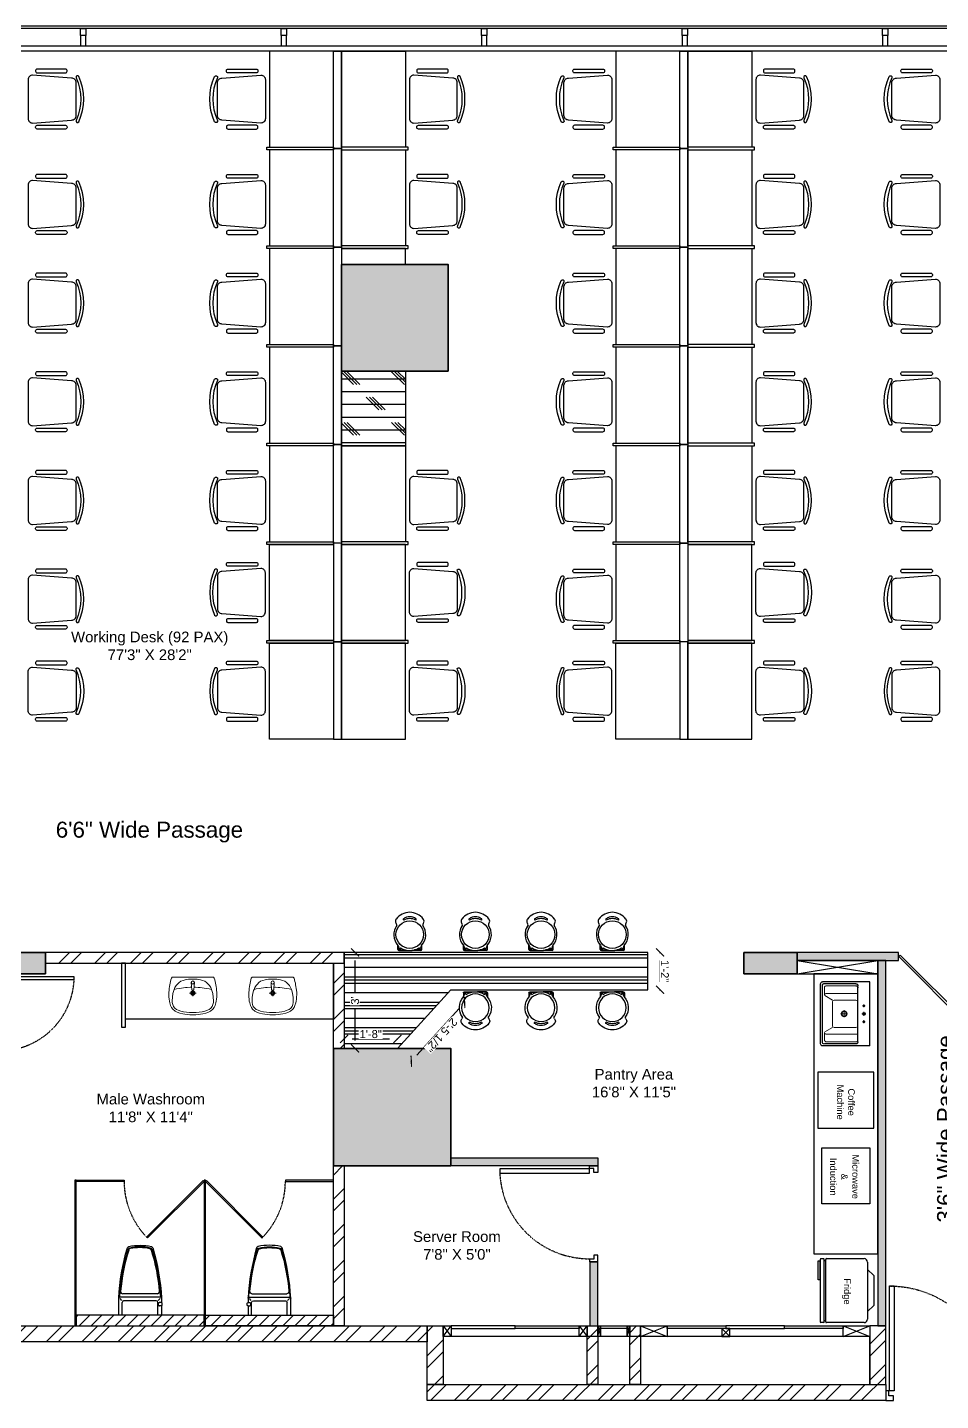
# Model space of a CAD drawing. Header units: inches. Extents: x 245639 to 247372, y 696379 to 697686.
# Drawn here: x 246368 to 246710, y 696884 to 697399 of the extents above; entities that cross this region are included whole.
import ezdxf

# ---------------------------------------------------------------- set-up
doc = ezdxf.new("R2010")
doc.units = ezdxf.units.IN
doc.linetypes.add('( Hidden )', pattern=[0.375, 0.25, -0.125])
doc.linetypes.add('AUDIT_D_060311083008-3', pattern=[0])
for name, color, linetype in [('A-GLAZ', 92, 'AUDIT_D_060311083008-3'), ('dwgmodels.com', 250, 'Continuous'), ('FFURNITURE', 42, 'Continuous'), ('HATCH', 251, 'Continuous'), ('I-Text', 44, 'Continuous'), ('I-Windows', 141, 'Continuous'), ('WALL', 7, 'Continuous')]:
    doc.layers.add(name, color=color, linetype=linetype)
doc.layers.add('C01 Walls', color=10, linetype='Continuous', lineweight=35)
doc.layers.add('I-Doors', color=161, linetype='Continuous', lineweight=30)
doc.styles.get("Standard").update_dxf_attribs({"font": 'arial.ttf'})
doc.dimstyles.get("Standard").update_dxf_attribs({"dimtxt": 9.25, "dimasz": 0.18, "dimexe": 0.18, "dimexo": 0.0625, "dimgap": 0.09, "dimtad": 0, "dimtih": 1, "dimtoh": 1, "dimdec": 4, "dimzin": 0, "dimdsep": 46, "dimlunit": 4, "dimtxsty": 'Standard', "dimcen": 0.09, "dimadec": 0, "dimazin": 0, "dimtfac": 1, "dimtdec": 4, "dimtofl": 0, "dimtmove": 0, "dimatfit": 3, "dimfxl": 1, "dimtolj": 1, "dimtzin": 0, "dimarcsym": 0})
pattern_1 = [(45, (-666848.735, -108379.241), (-6.73519209, 6.73519209), []), (45, (-666844.2445, -108379.241), (-6.73519209, 6.73519209), [])]

# ---------------------------------------------------------------- blocks, each defined once
blk = doc.blocks.new('hdttf')
at = {"layer": 'I-Doors', "lineweight": -3, "elevation": 0.01}
for points in [[(913223.86, 805428.81), (913223.05, 805428.81), (913223.05, 805431.42), (913225.16, 805431.42), (913225.16, 805430.12), (913223.86, 805430.12)], [(913224.02, 805400.74), (913225.32, 805400.74), (913225.32, 805428.81), (913224.02, 805428.81)], [(913252.25, 805428.81), (913253.05, 805428.81), (913253.05, 805431.42), (913250.95, 805431.42), (913250.95, 805430.12), (913252.25, 805430.12)]]:
    blk.add_lwpolyline(points, close=True, dxfattribs=at)
at = {"layer": 'I-Doors', "linetype": '( Hidden )', "lineweight": -3, "ltscale": 0.1}
blk.add_arc((913224.02, 805428.81, 0.01), 28.07, 270, 2.6636, dxfattribs=at)
blk = doc.blocks.new('CHAIR')
at = {"layer": 'FFURNITURE'}
for points in [[(910087.38, 804707.94), (910087.13, 804707.94, -0.414214), (910086.63, 804708.44), (910086.63, 804717.94, -0.414214), (910087.13, 804718.44), (910087.38, 804718.44, -0.414214), (910087.88, 804717.94), (910087.88, 804708.44, -0.414214)], [(910091.13, 804704.94), (910102.13, 804704.94, 0.414214), (910103.63, 804706.44), (910104.63, 804719.44, 0.414214), (910103.13, 804720.94), (910090.13, 804720.94, 0.414214), (910088.63, 804719.44), (910089.63, 804706.44, 0.414214)], [(910105.88, 804707.94), (910106.13, 804707.94, 0.414214), (910106.63, 804708.44), (910106.63, 804717.94, 0.414214), (910106.13, 804718.44), (910105.88, 804718.44, 0.414214), (910105.38, 804717.94), (910105.38, 804708.44, 0.414214)]]:
    blk.add_lwpolyline(points, format="xyb", close=True, dxfattribs=at)
blk.add_lwpolyline([(910104.17, 804704.02, 0.972145), (910103.76, 804704.93, -0.215828), (910089.52, 804704.92, 0.999593), (910089.08, 804704.02, 0.21626), (910104.18, 804704.02)], format="xyb", dxfattribs=at)
blk = doc.blocks.new('xibet5')
for p, q in [((-198, 0), (-198, -141)), ((198, 0), (198, -141)), ((-246, -112), (-246, -133)), ((-238, -142), (-216, -142)), ((-238, -103), (-216, -103)), ((-206, -112), (-206, -133)), ((-228, -200), (228, -200)), ((-202, -163), (-223, -184)), ((-194, -239), (194, -239)), ((-178, -161), (178, -161)), ((202, -163), (223, -184))]:
    blk.add_line(p, q)
blk.add_lwpolyline([(-238, -103), (-238, -10, -0.414214), (-228, 0), (228, 0, -0.414214), (238, -10), (238, -190, -0.056436), (142, -748, -0.271858), (126, -764, -0.114547), (-126, -764, -0.271578), (-142, -748, -0.056423), (-238, -190), (-238, -142)], format="xyb")
for centre, radius, start, end in [((-236, -132), 9.12, 180.3051, 262.9578), ((-236, -112), 9.11, 96.9667, 179.7014), ((-216, -112), 9, 0, 90), ((-216, -133), 9, 270, 0), ((-178, -141), 20, 180, 270), ((178, -141), 20, 270, 0), ((-228, -190), 10, 180, 270), ((1871, -94), 2103, 182.8743, 197.6554), ((-194, -262), 22.5, 90, 184.6246), ((1871, -94), 2095, 184.6245, 197.5277), ((-1871, -94), 2095, 342.464, 355.3754), ((-1871, -94), 2103, 342.3446, 357.1257), ((194, -262), 22.5, 355.3754, 90), ((228, -190), 10, 270, 0), ((-111, -725), 22.5, 197.6554, 257.5059), ((-105, -718), 22.5, 197.5277, 258.1005), ((0, -224), 536, 257.5059, 282.4941), ((1, -217), 535, 258.1005, 281.7373), ((105, -719), 22.5, 281.7373, 342.464), ((111, -725), 22.5, 282.4941, 342.3446)]:
    blk.add_arc(centre, radius, start, end)
blk = doc.blocks.new('$@$_rakovina4')
at = {"lineweight": 13}
for p, q in [((-295, -163), (-297, -185)), ((-291, -139), (-295, -163)), ((-287, -117), (-291, -139)), ((-284, -95), (-287, -117)), ((-279, -77), (-284, -95)), ((-274, -56), (-279, -77)), ((-269, -36), (-274, -56)), ((-258, -20), (-269, -36)), ((-258, -20), (0, -20)), ((-20, -89), (-14, -180)), ((258, -20), (0, -20)), ((20, -89), (14, -180)), ((258, -20), (269, -36)), ((269, -36), (274, -56)), ((274, -56), (279, -77)), ((279, -77), (284, -95)), ((284, -95), (287, -117)), ((287, -117), (291, -139)), ((291, -139), (295, -163)), ((295, -163), (297, -185)), ((-297, -185), (-300, -212)), ((-300, -212), (-300, -242)), ((-300, -242), (-299, -269)), ((-299, -269), (-297, -296)), ((-297, -296), (-293, -323)), ((-293, -323), (-288, -345)), ((0, -221), (-43, -221)), ((-14, -180), (-12, -184)), ((-12, -184), (-9, -185)), ((-9, -185), (-3, -187)), ((-3, -187), (0, -187)), ((0, -221), (0, -182)), ((3, -187), (0, -187)), ((0, -221), (0, -260)), ((0, -221), (43, -221)), ((9, -185), (3, -187)), ((12, -184), (9, -185)), ((14, -180), (12, -184)), ((293, -323), (288, -345)), ((297, -296), (293, -323)), ((297, -185), (300, -212)), ((299, -269), (297, -296)), ((300, -242), (299, -269)), ((300, -212), (300, -242)), ((-288, -345), (-278, -377)), ((-278, -377), (-267, -401)), ((-267, -401), (-252, -423)), ((-252, -423), (-222, -447)), ((-222, -447), (-197, -459)), ((-197, -459), (-164, -473)), ((-164, -473), (-127, -481)), ((-127, -481), (-98, -486)), ((-98, -486), (-69, -491)), ((-69, -491), (-36, -493)), ((-36, -493), (0, -495)), ((36, -493), (0, -495)), ((69, -491), (36, -493)), ((98, -486), (69, -491)), ((127, -481), (98, -486)), ((164, -473), (127, -481)), ((197, -459), (164, -473)), ((222, -447), (197, -459)), ((252, -423), (222, -447)), ((267, -401), (252, -423)), ((278, -377), (267, -401)), ((288, -345), (278, -377))]:
    blk.add_line(p, q, dxfattribs=at)
at = {"lineweight": 5}
for p, q in [((-224, -152), (-234, -176)), ((-206, -168), (-234, -176)), ((-209, -128), (-224, -152)), ((-192, -108), (-209, -128)), ((-171, -162), (-206, -168)), ((-173, -87), (-192, -108)), ((-152, -72), (-173, -87)), ((-143, -158), (-171, -162)), ((-122, -62), (-152, -72)), ((-117, -155), (-143, -158)), ((-96, -56), (-122, -62)), ((-91, -152), (-117, -155)), ((-77, -51), (-96, -56)), ((-69, -150), (-91, -152)), ((-53, -48), (-77, -51)), ((-34, -148), (-69, -150)), ((-29, -47), (-53, -48)), ((-16, -148), (-34, -148)), ((0, -47), (-29, -47)), ((0, -47), (29, -47)), ((16, -148), (34, -148)), ((29, -47), (53, -48)), ((34, -148), (69, -150)), ((53, -48), (77, -51)), ((69, -150), (91, -152)), ((77, -51), (96, -56)), ((91, -152), (117, -155)), ((96, -56), (122, -62)), ((117, -155), (143, -158)), ((122, -62), (152, -72)), ((143, -158), (171, -162)), ((152, -72), (173, -87)), ((171, -162), (206, -168)), ((173, -87), (192, -108)), ((192, -108), (209, -128)), ((206, -168), (234, -176)), ((209, -128), (224, -152)), ((224, -152), (234, -176)), ((-256, -272), (-258, -317)), ((-258, -317), (-257, -341)), ((-257, -341), (-252, -363)), ((-249, -228), (-256, -272)), ((-239, -189), (-249, -228)), ((-234, -176), (-239, -189)), ((-234, -176), (-234, -176)), ((234, -176), (239, -189)), ((234, -176), (234, -176)), ((239, -189), (249, -228)), ((249, -228), (256, -272)), ((257, -341), (252, -363)), ((256, -272), (258, -317)), ((258, -317), (257, -341)), ((-252, -363), (-243, -387)), ((-243, -387), (-226, -410)), ((-226, -410), (-206, -426)), ((-206, -426), (-182, -437)), ((-182, -437), (-152, -446)), ((-152, -446), (-116, -455)), ((-116, -455), (-80, -461)), ((-80, -461), (-41, -464)), ((-41, -464), (-14, -464)), ((-14, -464), (0, -464)), ((14, -464), (0, -464)), ((41, -464), (14, -464)), ((80, -461), (41, -464)), ((116, -455), (80, -461)), ((152, -446), (116, -455)), ((182, -437), (152, -446)), ((206, -426), (182, -437)), ((226, -410), (206, -426)), ((243, -387), (226, -410)), ((252, -363), (243, -387))]:
    blk.add_line(p, q, dxfattribs=at)
at = {"lineweight": 13}
blk.add_circle((0, -89), 19.7, dxfattribs=at)
at = {"lineweight": 5}
for radius in [26.2, 18.7]:
    blk.add_circle((0, -221), radius, dxfattribs=at)
blk = doc.blocks.new('PURE BASIC 650x500')
at = {"lineweight": 25}
for p, q in [((-650, 0), (-650, -480)), ((-650, 0), (0, 0)), ((-610, -120), (-46, -120)), ((0, 0), (0, -480)), ((-630, -140), (-630, -460)), ((-20, -140), (-20, -470)), ((-630, -500), (-20, -500)), ((-620, -480), (-30, -480))]:
    blk.add_line(p, q, dxfattribs=at)
at = {"lineweight": 13}
for p, q in [((-650, -480), (-650, 0)), ((-650, 0), (0, 0)), ((0, 0), (0, -480)), ((-463, -120), (-610, -120)), ((-463, -120), (-443, -120)), ((-40, -120), (-443, -120)), ((-419, -60), (-390, -60)), ((-405, -46), (-405, -75)), ((-346, -60), (-304, -60)), ((-325, -41), (-325, -81)), ((-258, -60), (-231, -60)), ((-245, -47), (-245, -74)), ((-630, -470), (-630, -140)), ((-610, -440), (-610, -140)), ((-533, -140), (-533, -440)), ((-360, -260), (-289, -260)), ((-325, -225), (-325, -297)), ((-117, -140), (-117, -440)), ((-40, -140), (-40, -440)), ((-20, -140), (-20, -470)), ((-630, -460), (-630, -470)), ((-20, -500), (-630, -500)), ((-30, -480), (-620, -480)), ((-513, -460), (-590, -460)), ((-117, -460), (-137, -460)), ((-60, -460), (-117, -460)), ((-20, -460), (-20, -470))]:
    blk.add_line(p, q, dxfattribs=at)
at = {"lineweight": 5}
for p, q in [((-463, -140), (-463, -360)), ((-187, -140), (-187, -360)), ((-463, -380), (-508, -455)), ((-207, -380), (-443, -380)), ((-188, -379), (-140, -455))]:
    blk.add_line(p, q, dxfattribs=at)
at = {"lineweight": 13}
for centre, radius in [((-405, -60), 10), ((-325, -60), 15), ((-245, -60), 10), ((-325, -260), 30), ((-325, -260), 25)]:
    blk.add_circle(centre, radius, dxfattribs=at)
at = {"lineweight": 25}
blk.add_circle((-325, -260), 25, dxfattribs=at)
for centre, radius, start, end in [((-610, -140), 20, 90, 180), ((-60, -140), 20, 0, 90), ((-40, -140), 20, 0, 90), ((-630, -480), 20, 180, 270), ((-620, -470), 10, 180, 270), ((-30, -470), 10, 270, 0), ((-20, -480), 20, 270, 0)]:
    blk.add_arc(centre, radius, start, end, dxfattribs=at)
at = {"lineweight": 13}
for centre, radius, start, end in [((-610, -140), 20, 90, 180), ((-590, -140), 20, 90, 180), ((-513, -140), 20, 90, 180), ((-137, -140), 20, 0, 90), ((-60, -140), 20, 0, 90), ((-40, -140), 20, 0, 90), ((-630, -480), 20, 180, 270), ((-620, -470), 10, 180, 270), ((-590, -440), 20, 180, 270), ((-513, -440), 20, 180, 270), ((-137, -440), 20, 270, 0), ((-60, -440), 20, 270, 0), ((-30, -470), 10, 270, 0), ((-20, -480), 20, 270, 0)]:
    blk.add_arc(centre, radius, start, end, dxfattribs=at)
at = {"lineweight": 5}
for centre, start, end in [((-443, -140), 90, 180), ((-207, -140), 0, 90), ((-443, -360), 180, 270), ((-207, -360), 270, 0)]:
    blk.add_arc(centre, 20, start, end, dxfattribs=at)
blk = doc.blocks.new('Kombination PURE BASIC 1250x500')
at = {"lineweight": 25}
blk.add_blockref('PURE BASIC 650x500', (-300, 0), dxfattribs=at)
blk = doc.blocks.new('Banqueta Carraro 113 branca')
at = {"color": 0, "ltscale": 0.6}
for p, q in [((-0.113, -0.139), (-0.113, -0.098)), ((-0.11, -0.102), (-0.099, -0.133)), ((-0.109, -0.134), (-0.109, -0.107)), ((-0.105, -0.117), (-0.109, -0.134)), ((-0.096, -0.133), (-0.085, -0.123)), ((-0.085, -0.123), (-0.093, -0.139)), ((0.096, -0.133), (0.085, -0.123)), ((0.085, -0.123), (0.093, -0.139)), ((0.11, -0.102), (0.099, -0.133)), ((0.105, -0.117), (0.109, -0.134)), ((0.109, -0.134), (0.109, -0.107)), ((0.113, -0.139), (0.113, -0.098)), ((-0.109, -0.139), (-0.109, -0.137)), ((-0.103, -0.144), (-0.103, -0.144)), ((-0.103, -0.149), (-0.021, -0.149)), ((-0.099, -0.133), (-0.096, -0.133)), ((-0.099, -0.144), (-0.043, -0.144)), ((0.103, -0.149), (0.021, -0.149)), ((0.099, -0.144), (0.043, -0.144)), ((0.099, -0.133), (0.096, -0.133)), ((0.103, -0.144), (0.103, -0.144)), ((0.109, -0.139), (0.109, -0.137))]:
    blk.add_line(p, q, dxfattribs=at)
blk.add_circle((0, 0), 0.129, dxfattribs=at)
for centre, radius, start, end in [((-0.101, 0.126), 0.0334, 141.6012, 217.4848), ((0, 0.049), 0.16, 37.3216, 142.6784), ((-0.055, 0.143), 0.00673, 135.4877, 255.6944), ((0.019, 0.026), 0.145, 109.3963, 122.8458), ((0, 0.025), 0.125, 63.0723, 116.9277), ((0, 0.077), 0.0908, 71.1494, 108.8506), ((-0.019, 0.026), 0.145, 57.1542, 70.6037), ((0.055, 0.143), 0.00673, 284.3056, 44.5123), ((0.101, 0.126), 0.0334, 322.5152, 38.3988), ((0, 0), 0.15, 144.2995, 222.5956), ((-0.146, 0.09), 0.0241, 327.6667, 40.7532), ((0, 0), 0.15, 317.4044, 35.7005), ((0.146, 0.09), 0.0241, 139.2468, 212.3333), ((0, 0), 0.15, 235.2843, 304.7157), ((-0.103, -0.139), 0.01, 180, 270), ((-0.101, -0.136), 0.00809, 169.5239, 340.1408), ((-0.103, -0.139), 0.00521, 180, 270), ((0.101, -0.136), 0.00809, 199.8592, 10.4761), ((0.103, -0.139), 0.00521, 270, 360), ((0.103, -0.139), 0.01, 270, 360)]:
    blk.add_arc(centre, radius, start, end, dxfattribs=at)
blk = doc.blocks.new('_ArchTick')
at = {"color": 0, "linetype": 'ByBlock', "const_width": 0.15}
blk.add_lwpolyline([(-0.5, -0.5), (0.5, 0.5)], dxfattribs=at)

msp = doc.modelspace()

# ---------------------------------------------------------------- hatches: boundary and pattern name
at = {"layer": 'HATCH', "true_color": 0x0000ff}
h = msp.add_hatch(dxfattribs=at)
h.set_pattern_fill('ANSI32', color=252)
h.set_pattern_definition([(45, (-663104.8545, -107692.82), (-6.73519209, 6.73519209), []), (45, (-663100.364, -107692.82), (-6.73519209, 6.73519209), [])])
h.paths.add_polyline_path([(245726.32, 697310.18), (245750.32, 697310.18), (245750.32, 697302.18), (245726.32, 697302.18)])
h.paths.add_polyline_path([(245732.32, 696912.18), (245726.32, 696912.18), (245726.32, 697302.18), (245732.32, 697302.18)])
h.paths.add_polyline_path([(246517.52, 696912.18), (246523.52, 696912.18), (246523.52, 696890.18), (246517.52, 696890.18)])
h.paths.add_polyline_path([(245726.32, 696912.18), (246343.32, 696912.18), (246343.32, 696906.18), (246343.32, 696906.18), (246343.32, 696912.18), (246517.52, 696912.18), (246517.52, 696906.18), (245726.32, 696906.18)])
h.paths.add_polyline_path([(246577.52, 696912.18), (246581.52, 696912.18), (246581.52, 696890.18), (246577.52, 696890.18)])
h.paths.add_polyline_path([(246593.52, 696912.18), (246597.52, 696912.18), (246597.52, 696890.18), (246593.52, 696890.18)])
h.paths.add_polyline_path([(246683.52, 696890.18), (246689.52, 696890.18), (246689.52, 696912.18), (246683.52, 696912.18)])
h.paths.add_polyline_path([(246517.52, 696890.18), (246689.52, 696890.18), (246689.52, 696884.18), (246517.52, 696884.18)])
h = msp.add_hatch(color=252, dxfattribs=at)
h.dxf.hatch_style = 1
h.paths.add_polyline_path([(246859.32, 697012.18), (246903.32, 697012.18), (246903.32, 696978.18), (246859.32, 696978.18)])
h.paths.add_polyline_path([(247204.32, 696926.18), (247224.32, 696926.18), (247224.32, 696918.18), (247204.32, 696918.18)])
h.paths.add_polyline_path([(247035.12, 696918.18), (247243.12, 696918.18), (247243.12, 696910.18), (247035.12, 696910.18)])
h.paths.add_polyline_path([(247232.32, 697018.18), (247224.32, 697018.18), (247224.32, 697038.18), (247232.32, 697038.18)])
h.paths.add_polyline_path([(247248.32, 697008.18), (247284.32, 697008.18), (247284.32, 696972.18), (247248.32, 696972.18)])
h.paths.add_polyline_path([(247248.32, 697310.18), (247284.32, 697310.18), (247284.32, 697274.18), (247248.32, 697274.18)])
h.paths.add_polyline_path([(246901.32, 697310.18), (246861.32, 697310.18), (246861.32, 697270.18), (246901.32, 697270.18)])
h.paths.add_polyline_path([(246485.32, 697310.18), (246525.32, 697310.18), (246525.32, 697270.18), (246485.32, 697270.18)])
h.paths.add_polyline_path([(246156.32, 697286.57), (246196.32, 697286.57), (246196.32, 697246.57), (246156.32, 697246.57)])
h.paths.add_polyline_path([(245762.32, 697310.18), (245750.32, 697310.18), (245750.32, 697222.18), (245762.32, 697222.18)])
h.paths.add_polyline_path([(245762.32, 697060.18), (245750.32, 697060.18), (245750.32, 696972.18), (245762.32, 696972.18)])
h.paths.add_polyline_path([(245840.32, 696932.18), (245848.32, 696932.18), (245848.32, 696912.18), (245840.32, 696912.18)])
h.paths.add_polyline_path([(246004.32, 697052.18), (246024.32, 697052.18), (246024.32, 697044.18), (246004.32, 697044.18)])
h.paths.add_polyline_path([(246152.32, 697016.18), (246196.32, 697016.18), (246196.32, 696972.18), (246152.32, 696972.18)])
h.paths.add_polyline_path([(246260.32, 697052.18), (246280.32, 697052.18), (246280.32, 697044.18), (246260.32, 697044.18)])
h.paths.add_polyline_path([(246354.32, 697044.18), (246374.32, 697044.18), (246374.32, 697052.18), (246354.32, 697052.18)])
h.paths.add_polyline_path([(246482.32, 696972.18), (246526.32, 696972.18), (246526.32, 697016.18), (246482.32, 697016.18)])
h.paths.add_polyline_path([(246636.32, 697052.18), (246656.32, 697052.18), (246656.32, 697044.18), (246636.32, 697044.18)])
h.paths.add_polyline_path([(246730.32, 697052.18), (246750.32, 697052.18), (246750.32, 697044.18), (246730.32, 697044.18)])
at = {"layer": 'HATCH'}
h = msp.add_hatch(dxfattribs=at)
h.set_pattern_fill('CORK', color=42, scale=1.5)
h.set_pattern_definition([(0, (-2267.504, 3809.139), (0, 4.7625), []), (135, (-2265.123, 3806.758), (-9.52500411, -9.52500411), [6.735195, -6.735195]), (135, (-2263.932, 3806.758), (-9.52500411, -9.52500411), [6.735195, -6.735195]), (135, (-2262.742, 3806.758), (-9.52500411, -9.52500411), [6.735195, -6.735195])])
h.paths.add_polyline_path([(246509.32, 697242.18), (246485.32, 697242.18), (246485.32, 697270.18), (246509.32, 697270.18)])
at = {"layer": 'HATCH', "true_color": 0x0000ff}
h = msp.add_hatch(dxfattribs=at)
h.set_pattern_fill('ANSI32', color=252)
h.set_pattern_definition([(45, (2181.347, 3383.885), (-6.73519209, 6.73519209), []), (45, (2185.837, 3383.885), (-6.73519209, 6.73519209), [])])
h.paths.add_polyline_path([(246196.32, 697052.18), (246260.32, 697052.18), (246260.32, 697048.18), (246196.32, 697048.18)])
h.paths.add_polyline_path([(246318.32, 697052.18), (246280.32, 697052.18), (246280.32, 697048.18), (246318.32, 697048.18)])
h.paths.add_polyline_path([(246486.32, 697052.18), (246374.32, 697052.18), (246374.32, 697048.18), (246486.32, 697048.18)])
h.paths.add_polyline_path([(246318.32, 697014.18), (246358.32, 697014.18), (246358.32, 697010.18), (246318.32, 697010.18)])
h.paths.add_polyline_path([(246318.32, 697018.18), (246314.32, 697018.18), (246314.32, 697010.18), (246318.32, 697010.18)])
h.paths.add_polyline_path([(246342.32, 697010.18), (246338.32, 697010.18), (246338.32, 696912.18), (246342.32, 696912.18)])
h = msp.add_hatch(dxfattribs=at)
h.set_pattern_fill('ANSI32', color=252)
h.set_pattern_definition(pattern_1)
h.paths.add_polyline_path([(246482.32, 697048.18), (246486.32, 697048.18), (246486.32, 697016.18), (246482.32, 697016.18)])
h = msp.add_hatch(dxfattribs=at)
h.set_pattern_fill('PLASTI', color=252, scale=1.5, angle=180)
h.set_pattern_definition([(180, (-664236.684, -111838.987), (-1e-15, -9.525), []), (180, (-664236.684, -111840.177), (-1e-15, -9.525), []), (180, (-664236.684, -111841.368), (-1e-15, -9.525), []), (180, (-664236.684, -111844.94), (-1e-15, -9.525), [])])
h.paths.add_polyline_path([(246600.32, 697038.18), (246600.32, 697052.18), (246486.32, 697052.18), (246486.32, 697016.18), (246506.32, 697016.18), (246526.32, 697038.18)])
at = {"layer": 'HATCH'}
h = msp.add_hatch(color=42, dxfattribs=at)
h.dxf.hatch_style = 1
h.paths.add_polyline_path([(246694.32, 697052.18), (246656.32, 697052.18), (246656.32, 697049.18), (246694.32, 697049.18)])
h = msp.add_hatch(color=42, dxfattribs=at)
h.dxf.hatch_style = 1
h.paths.add_polyline_path([(246686.52, 696912.18), (246689.52, 696912.18), (246689.52, 697049.18), (246686.52, 697049.18)])
at = {"layer": 'HATCH', "true_color": 0x0000ff}
h = msp.add_hatch(dxfattribs=at)
h.set_pattern_fill('ANSI32', color=252)
h.set_pattern_definition(pattern_1)
h.paths.add_polyline_path([(246482.32, 696972.18), (246486.32, 696972.18), (246486.32, 696912.18), (246482.32, 696912.18)])
at = {"layer": 'HATCH'}
h = msp.add_hatch(color=42, dxfattribs=at)
h.dxf.hatch_style = 1
h.paths.add_polyline_path([(246581.52, 696975.18), (246581.52, 696972.18), (246526.32, 696972.18), (246526.32, 696975.18)])
h.paths.add_polyline_path([(246581.52, 696912.18), (246581.52, 696936.18), (246578.52, 696936.18), (246578.52, 696912.18)])
at = {"layer": 'HATCH', "true_color": 0x0000ff}
h = msp.add_hatch(dxfattribs=at)
h.set_pattern_fill('ANSI31', color=252)
h.set_pattern_definition([(45, (2181.347, 3383.885), (-2.24506403, 2.24506403), [])])
h.paths.add_polyline_path([(246196.32, 696916.18), (246243.4, 696916.18), (246243.4, 696912.18), (246196.32, 696912.18)])
h.paths.add_polyline_path([(246290.74, 696916.18), (246243.9, 696916.18), (246243.9, 696912.18), (246290.74, 696912.18)])
h.paths.add_polyline_path([(246291.24, 696916.18), (246338.32, 696916.18), (246338.32, 696912.18), (246291.24, 696912.18)])
h.paths.add_polyline_path([(246433.82, 696916.18), (246385.82, 696916.18), (246385.82, 696912.18), (246433.82, 696912.18)])
h.paths.add_polyline_path([(246434.32, 696916.18), (246482.32, 696916.18), (246482.32, 696912.18), (246434.32, 696912.18)])

# ---------------------------------------------------------------- linework, layer by layer
for p, q in [((246664.22, 696936.58, 0), (246664.75, 696936.58, 0)), ((246664.22, 696929.38, 0), (246664.22, 696936.58, 0)), ((246664.75, 696936.58, 0), (246664.75, 696929.38, 0)), ((246665.02, 696935.78, 0), (246664.75, 696935.78, 0)), ((246665.02, 696913.51, 0), (246665.02, 696937.25, 0)), ((246665.15, 696937.38, 0), (246666.22, 696937.38, 0)), ((246666.35, 696937.25, 0), (246666.35, 696913.51, 0)), ((246667.02, 696936.59, 0), (246666.35, 696936.59, 0)), ((246667.02, 696913.65, 0), (246667.02, 696937.11, 0)), ((246667.29, 696937.38, 0), (246681.38, 696937.38, 0)), ((246682.71, 696936.05, 0), (246682.71, 696914.71, 0)), ((246664.75, 696929.38, 0), (246664.22, 696929.38, 0)), ((246664.75, 696930.18, 0), (246665.02, 696930.18, 0)), ((246682.71, 696933.34, 0), (246685.02, 696931.03, 0)), ((246685.02, 696931.03, 0), (246685.02, 696919.85, 0)), ((246682.71, 696917.55, 0), (246685.02, 696919.85, 0)), ((246667.02, 696914.07, 0), (246666.35, 696914.07, 0)), ((246666.22, 696913.38, 0), (246665.15, 696913.38, 0)), ((246681.38, 696913.38, 0), (246667.29, 696913.38, 0))]:
    msp.add_line(p, q)
for centre, radius, start, end in [((246665.15, 696937.25, 0), 0.133, 90, 180), ((246666.22, 696937.25, 0), 0.133, 0, 90), ((246667.29, 696937.11, 0), 0.267, 90, 180), ((246681.38, 696936.05, 0), 1.33, 0, 90), ((246665.15, 696913.51, 0), 0.133, 180, 270), ((246666.22, 696913.51, 0), 0.133, 270, 0), ((246667.29, 696913.65, 0), 0.267, 180, 270), ((246681.38, 696914.71, 0), 1.33, 270, 0)]:
    msp.add_arc(centre, radius, start, end)
at = {"layer": 'A-GLAZ', "elevation": -0.29}
msp.add_lwpolyline([(247260.32, 697398.58), (245741.92, 697398.58), (245741.92, 697323.38), (245740.92, 697323.38), (245740.92, 697399.58), (247260.32, 697399.58)], close=True, dxfattribs=at)
at = {"layer": 'C01 Walls', "elevation": 0}
for points in [[(246485.32, 697310.18), (246525.32, 697310.18), (246525.32, 697270.18), (246485.32, 697270.18)], [(246354.32, 697044.18), (246374.32, 697044.18), (246374.32, 697052.18), (246354.32, 697052.18)], [(246636.32, 697052.18), (246656.32, 697052.18), (246656.32, 697044.18), (246636.32, 697044.18)], [(246482.32, 696972.18), (246526.32, 696972.18), (246526.32, 697016.18), (246482.32, 697016.18)]]:
    msp.add_lwpolyline(points, close=True, dxfattribs=at)
at = {"layer": 'FFURNITURE'}
for p, q in [((246656.32, 697049.18, 0), (246686.52, 697044.18, 0)), ((246656.32, 697044.18, 0), (246686.52, 697049.18, 0)), ((246523.52, 696908.18, 0), (246526.52, 696912.18, 0)), ((246523.52, 696912.18, 0), (246526.52, 696908.18, 0)), ((246574.52, 696908.18, 0), (246577.52, 696912.18, 0)), ((246574.52, 696912.18, 0), (246577.52, 696908.18, 0)), ((246581.52, 696912.18, 0), (246582.52, 696908.18, 0)), ((246581.52, 696908.18, 0), (246582.52, 696912.18, 0)), ((246592.52, 696912.18, 0), (246593.52, 696908.18, 0)), ((246592.52, 696908.18, 0), (246593.52, 696912.18, 0)), ((246597.52, 696908.18, 0), (246607.52, 696912.18, 0)), ((246597.52, 696912.18, 0), (246607.52, 696908.18, 0)), ((246628.02, 696911.18, 0), (246631.02, 696908.18, 0)), ((246628.02, 696908.18, 0), (246631.02, 696911.18, 0)), ((246673.52, 696908.18, 0), (246683.52, 696912.18, 0)), ((246673.52, 696912.18, 0), (246683.52, 696908.18, 0))]:
    msp.add_line(p, q, dxfattribs=at)
at = {"layer": 'FFURNITURE', "elevation": 0}
for points in [[(246458.32, 697390.18), (246458.32, 697354.18), (246482.32, 697354.18), (246482.32, 697390.18)], [(246482.32, 697390.18), (246485.32, 697390.18), (246485.32, 697353.68), (246482.32, 697353.68)], [(246509.32, 697390.18), (246509.32, 697354.18), (246485.32, 697354.18), (246485.32, 697390.18)], [(246588.32, 697390.18), (246588.32, 697354.18), (246612.32, 697354.18), (246612.32, 697390.18)], [(246612.32, 697390.18), (246615.32, 697390.18), (246615.32, 697353.68), (246612.32, 697353.68)], [(246639.32, 697390.18), (246639.32, 697354.18), (246615.32, 697354.18), (246615.32, 697390.18)], [(246482.32, 697353.18), (246457.32, 697353.18), (246457.32, 697354.18), (246482.32, 697354.18)], [(246458.32, 697353.18), (246458.32, 697317.18), (246482.32, 697317.18), (246482.32, 697353.18)], [(246482.32, 697353.68), (246485.32, 697353.68), (246485.32, 697316.68), (246482.32, 697316.68)], [(246485.32, 697353.18), (246510.32, 697353.18), (246510.32, 697354.18), (246485.32, 697354.18)], [(246509.32, 697353.18), (246509.32, 697317.18), (246485.32, 697317.18), (246485.32, 697353.18)], [(246612.32, 697353.18), (246587.32, 697353.18), (246587.32, 697354.18), (246612.32, 697354.18)], [(246588.32, 697353.18), (246588.32, 697317.18), (246612.32, 697317.18), (246612.32, 697353.18)], [(246612.32, 697353.68), (246615.32, 697353.68), (246615.32, 697316.68), (246612.32, 697316.68)], [(246615.32, 697353.18), (246640.32, 697353.18), (246640.32, 697354.18), (246615.32, 697354.18)], [(246639.32, 697353.18), (246639.32, 697317.18), (246615.32, 697317.18), (246615.32, 697353.18)], [(246482.32, 697316.18), (246457.32, 697316.18), (246457.32, 697317.18), (246482.32, 697317.18)], [(246458.32, 697316.18), (246458.32, 697280.18), (246482.32, 697280.18), (246482.32, 697316.18)], [(246482.32, 697316.68), (246485.32, 697316.68), (246485.32, 697279.68), (246482.32, 697279.68)], [(246485.32, 697316.18), (246510.32, 697316.18), (246510.32, 697317.18), (246485.32, 697317.18)], [(246485.32, 697310.18), (246509.32, 697310.18), (246509.32, 697316.18), (246485.32, 697316.18)], [(246612.32, 697316.18), (246587.32, 697316.18), (246587.32, 697317.18), (246612.32, 697317.18)], [(246588.32, 697316.18), (246588.32, 697280.18), (246612.32, 697280.18), (246612.32, 697316.18)], [(246612.32, 697316.68), (246615.32, 697316.68), (246615.32, 697279.68), (246612.32, 697279.68)], [(246615.32, 697316.18), (246640.32, 697316.18), (246640.32, 697317.18), (246615.32, 697317.18)], [(246639.32, 697316.18), (246639.32, 697280.18), (246615.32, 697280.18), (246615.32, 697316.18)], [(246482.32, 697279.18), (246457.32, 697279.18), (246457.32, 697280.18), (246482.32, 697280.18)], [(246458.32, 697279.18), (246458.32, 697243.18), (246482.32, 697243.18), (246482.32, 697279.18)], [(246482.32, 697279.68), (246485.32, 697279.68), (246485.32, 697242.68), (246482.32, 697242.68)], [(246612.32, 697279.18), (246587.32, 697279.18), (246587.32, 697280.18), (246612.32, 697280.18)], [(246588.32, 697279.18), (246588.32, 697243.18), (246612.32, 697243.18), (246612.32, 697279.18)], [(246612.32, 697279.68), (246615.32, 697279.68), (246615.32, 697242.68), (246612.32, 697242.68)], [(246615.32, 697279.18), (246640.32, 697279.18), (246640.32, 697280.18), (246615.32, 697280.18)], [(246639.32, 697279.18), (246639.32, 697243.18), (246615.32, 697243.18), (246615.32, 697279.18)], [(246509.32, 697242.18), (246485.32, 697242.18), (246485.32, 697270.18), (246509.32, 697270.18)], [(246482.32, 697242.18), (246457.32, 697242.18), (246457.32, 697243.18), (246482.32, 697243.18)], [(246612.32, 697242.18), (246587.32, 697242.18), (246587.32, 697243.18), (246612.32, 697243.18)], [(246615.32, 697242.18), (246640.32, 697242.18), (246640.32, 697243.18), (246615.32, 697243.18)], [(246458.32, 697242.18), (246458.32, 697206.18), (246482.32, 697206.18), (246482.32, 697242.18)], [(246482.32, 697242.68), (246485.32, 697242.68), (246485.32, 697205.68), (246482.32, 697205.68)], [(246509.32, 697242.18), (246509.32, 697206.18), (246485.32, 697206.18), (246485.32, 697242.18)], [(246588.32, 697242.18), (246588.32, 697206.18), (246612.32, 697206.18), (246612.32, 697242.18)], [(246612.32, 697242.68), (246615.32, 697242.68), (246615.32, 697205.68), (246612.32, 697205.68)], [(246639.32, 697242.18), (246639.32, 697206.18), (246615.32, 697206.18), (246615.32, 697242.18)], [(246482.32, 697205.18), (246457.32, 697205.18), (246457.32, 697206.18), (246482.32, 697206.18)], [(246458.32, 697169.18), (246458.32, 697205.18), (246482.32, 697205.18), (246482.32, 697169.18)], [(246482.32, 697168.68), (246485.32, 697168.68), (246485.32, 697205.68), (246482.32, 697205.68)], [(246485.32, 697205.18), (246510.32, 697205.18), (246510.32, 697206.18), (246485.32, 697206.18)], [(246509.32, 697169.18), (246509.32, 697205.18), (246485.32, 697205.18), (246485.32, 697169.18)], [(246612.32, 697205.18), (246587.32, 697205.18), (246587.32, 697206.18), (246612.32, 697206.18)], [(246612.32, 697205.18), (246587.32, 697205.18), (246587.32, 697206.18), (246612.32, 697206.18)], [(246588.32, 697205.18), (246588.32, 697169.18), (246612.32, 697169.18), (246612.32, 697205.18)], [(246612.32, 697205.68), (246615.32, 697205.68), (246615.32, 697168.68), (246612.32, 697168.68)], [(246615.32, 697205.18), (246640.32, 697205.18), (246640.32, 697206.18), (246615.32, 697206.18)], [(246615.32, 697205.18), (246640.32, 697205.18), (246640.32, 697206.18), (246615.32, 697206.18)], [(246639.32, 697169.18), (246639.32, 697205.18), (246615.32, 697205.18), (246615.32, 697169.18)], [(246482.32, 697168.18), (246457.32, 697168.18), (246457.32, 697169.18), (246482.32, 697169.18)], [(246458.32, 697132.18), (246458.32, 697168.18), (246482.32, 697168.18), (246482.32, 697132.18)], [(246482.32, 697132.18), (246485.32, 697132.18), (246485.32, 697168.68), (246482.32, 697168.68)], [(246485.32, 697168.18), (246510.32, 697168.18), (246510.32, 697169.18), (246485.32, 697169.18)], [(246509.32, 697132.18), (246509.32, 697168.18), (246485.32, 697168.18), (246485.32, 697132.18)], [(246612.32, 697168.18), (246587.32, 697168.18), (246587.32, 697169.18), (246612.32, 697169.18)], [(246588.32, 697132.18), (246588.32, 697168.18), (246612.32, 697168.18), (246612.32, 697132.18)], [(246612.32, 697132.18), (246615.32, 697132.18), (246615.32, 697168.68), (246612.32, 697168.68)], [(246615.32, 697168.18), (246640.32, 697168.18), (246640.32, 697169.18), (246615.32, 697169.18)], [(246639.32, 697132.18), (246639.32, 697168.18), (246615.32, 697168.18), (246615.32, 697132.18)], [(246404.32, 697048.18), (246402.82, 697048.18), (246402.82, 697024.18), (246404.32, 697024.18)], [(246482.32, 697027.18), (246404.32, 697027.18), (246404.32, 697048.18), (246482.32, 697048.18)], [(246600.32, 697038.18), (246600.32, 697052.18), (246486.32, 697052.18), (246486.32, 697016.18), (246506.32, 697016.18), (246526.32, 697038.18)], [(246694.32, 697052.18), (246656.32, 697052.18), (246656.32, 697049.18), (246694.32, 697049.18)], [(246656.32, 697044.18), (246686.52, 697044.18), (246686.52, 697049.18), (246656.32, 697049.18)], [(246686.52, 696912.18), (246689.52, 696912.18), (246689.52, 697049.18), (246686.52, 697049.18)], [(246685.02, 697007.32), (246664.02, 697007.32), (246664.02, 696986.32), (246685.02, 696986.32)], [(246683.52, 696957.89), (246665.52, 696957.89), (246665.52, 696978.89), (246683.52, 696978.89)], [(246581.52, 696975.18), (246581.52, 696972.18), (246526.32, 696972.18), (246526.32, 696975.18)], [(246385.32, 696912.18), (246385.82, 696912.18), (246385.82, 696966.85), (246385.32, 696966.85)], [(246385.82, 696966.35), (246385.82, 696966.85), (246403.82, 696966.85), (246403.82, 696966.35)], [(246433.82, 696912.18), (246434.32, 696912.18), (246434.32, 696966.85), (246433.82, 696966.85)], [(246482.32, 696966.35), (246482.32, 696966.85), (246464.32, 696966.85), (246464.32, 696966.35)], [(246581.52, 696912.18), (246581.52, 696936.18), (246578.52, 696936.18), (246578.52, 696912.18)], [(246523.52, 696912.18), (246526.52, 696912.18), (246526.52, 696908.18), (246523.52, 696908.18)], [(246526.52, 696911.18), (246550.52, 696911.18), (246550.52, 696912.18), (246526.52, 696912.18)], [(246574.52, 696911.18), (246550.52, 696911.18), (246550.52, 696912.18), (246574.52, 696912.18)], [(246574.52, 696912.18), (246577.52, 696912.18), (246577.52, 696908.18), (246574.52, 696908.18)], [(246581.52, 696912.18), (246582.52, 696912.18), (246582.52, 696908.18), (246581.52, 696908.18)], [(246592.52, 696911.18), (246582.52, 696911.18), (246582.52, 696912.18), (246592.52, 696912.18)], [(246592.52, 696912.18), (246593.52, 696912.18), (246593.52, 696908.18), (246592.52, 696908.18)], [(246597.52, 696912.18), (246607.52, 696912.18), (246607.52, 696908.18), (246597.52, 696908.18)], [(246629.52, 696911.18), (246607.52, 696911.18), (246607.52, 696912.18), (246629.52, 696912.18)], [(246628.02, 696908.18), (246631.02, 696908.18), (246631.02, 696911.18), (246628.02, 696911.18)], [(246629.52, 696911.18), (246651.52, 696911.18), (246651.52, 696912.18), (246629.52, 696912.18)], [(246673.52, 696911.18), (246651.52, 696911.18), (246651.52, 696912.18), (246673.52, 696912.18)], [(246673.52, 696912.18), (246683.52, 696912.18), (246683.52, 696908.18), (246673.52, 696908.18)]]:
    msp.add_lwpolyline(points, close=True, dxfattribs=at)
msp.add_lwpolyline([(246662.52, 697044.18), (246662.52, 696939.18), (246686.52, 696939.18), (246686.52, 697044.18), (246662.52, 697044.18)], dxfattribs=at)
at = {"layer": 'FFURNITURE', "color": 9, "lineweight": 30, "true_color": 0x0000ff, "elevation": 0}
msp.add_lwpolyline([(246523.52, 696890.18), (246683.52, 696890.18), (246683.52, 696908.18), (246523.52, 696908.18)], close=True, dxfattribs=at)
at = {"layer": 'I-Windows', "ltscale": 5, "elevation": 0}
for points in [[(246719.85, 697025.22), (246720.38, 697025.75), (246694.92, 697051.21), (246694.39, 697050.68)], [(246412.61, 696945.14), (246412.25, 696945.49), (246433.47, 696966.7), (246433.82, 696966.35)], [(246455.53, 696945.14), (246455.89, 696945.49), (246434.67, 696966.7), (246434.32, 696966.35)]]:
    msp.add_lwpolyline(points, close=True, dxfattribs=at)
at = {"layer": 'I-Windows', "linetype": '( Hidden )', "ltscale": 0.1}
for centre, start, end in [((246433.82, 696966.35, 0), 180, 225), ((246434.32, 696966.35, 0), 315, 0)]:
    msp.add_arc(centre, 30, start, end, dxfattribs=at)
at = {"layer": 'WALL', "elevation": 0}
for points in [[(246387.52, 697398.58), (246389.52, 697398.58), (246389.52, 697395.98), (246387.52, 697395.98)], [(246462.72, 697398.58), (246464.72, 697398.58), (246464.72, 697395.98), (246462.72, 697395.98)], [(246537.92, 697398.58), (246539.92, 697398.58), (246539.92, 697395.98), (246537.92, 697395.98)], [(246613.12, 697398.58), (246615.12, 697398.58), (246615.12, 697395.98), (246613.12, 697395.98)], [(246688.32, 697398.58), (246690.32, 697398.58), (246690.32, 697395.98), (246688.32, 697395.98)], [(246389.52, 697395.98), (246387.52, 697395.98), (246387.52, 697392.18), (246389.52, 697392.18)], [(246464.72, 697395.98), (246462.72, 697395.98), (246462.72, 697392.18), (246464.72, 697392.18)], [(246539.92, 697395.98), (246537.92, 697395.98), (246537.92, 697392.18), (246539.92, 697392.18)], [(246615.12, 697395.98), (246613.12, 697395.98), (246613.12, 697392.18), (246615.12, 697392.18)], [(246690.32, 697395.98), (246688.32, 697395.98), (246688.32, 697392.18), (246690.32, 697392.18)], [(247260.32, 697390.18), (245750.32, 697390.18), (245750.32, 697310.18), (245748.32, 697310.18), (245748.32, 697392.18), (247260.32, 697392.18)], [(246486.32, 697052.18), (246374.32, 697052.18), (246374.32, 697048.18), (246486.32, 697048.18)], [(246482.32, 697048.18), (246486.32, 697048.18), (246486.32, 697016.18), (246482.32, 697016.18)], [(246482.32, 696972.18), (246486.32, 696972.18), (246486.32, 696912.18), (246482.32, 696912.18)], [(246433.82, 696916.18), (246385.82, 696916.18), (246385.82, 696912.18), (246433.82, 696912.18)], [(246434.32, 696916.18), (246482.32, 696916.18), (246482.32, 696912.18), (246434.32, 696912.18)], [(245726.32, 696912.18), (246343.32, 696912.18), (246343.32, 696906.18), (246343.32, 696906.18), (246343.32, 696912.18), (246517.52, 696912.18), (246517.52, 696906.18), (245726.32, 696906.18)], [(246517.52, 696912.18), (246523.52, 696912.18), (246523.52, 696890.18), (246517.52, 696890.18)], [(246577.52, 696912.18), (246581.52, 696912.18), (246581.52, 696890.18), (246577.52, 696890.18)], [(246593.52, 696912.18), (246597.52, 696912.18), (246597.52, 696890.18), (246593.52, 696890.18)], [(246683.52, 696890.18), (246689.52, 696890.18), (246689.52, 696912.18), (246683.52, 696912.18)], [(246517.52, 696890.18), (246689.52, 696890.18), (246689.52, 696884.18), (246517.52, 696884.18)]]:
    msp.add_lwpolyline(points, close=True, dxfattribs=at)

# ---------------------------------------------------------------- block references
at = {"lineweight": 0, "xscale": 0.02994958049119825, "yscale": 0.02994958049119825, "zscale": 0.02994958049119825}
for p in [(246429.6, 697043.58, 0), (246459.57, 697043.58, 0)]:
    msp.add_blockref('$@$_rakovina4', p, dxfattribs=at)
at = {"lineweight": 5, "xscale": -0.03692307692307693, "yscale": 0.03692307692307693, "zscale": 0.03692307692307693, "rotation": 270}
msp.add_blockref('Kombination PURE BASIC 1250x500', (246683.52, 697052.26, 0), dxfattribs=at)
at = {"yscale": 0.03368421052631579, "zscale": 0.03368421052631579, "rotation": 180}
for p, xscale in [((246409.82, 696916.18, 0), 0.03368421052631579), ((246458.32, 696916.18, 0), -0.03368421052631579)]:
    msp.add_blockref('xibet5', p, dxfattribs=dict(at, xscale=xscale))
at = {"layer": 'dwgmodels.com', "xscale": 40.00000000004202, "yscale": 40.00000000004202, "zscale": 40.00000000004202}
for p in [(246510.97, 697058.88, 0), (246535.59, 697058.88, 0), (246560.21, 697058.88, 0), (246586.96, 697058.88, 0)]:
    msp.add_blockref('Banqueta Carraro 113 branca', p, dxfattribs=at)
at = {"layer": 'dwgmodels.com', "xscale": -40.00000000004202, "yscale": 40.00000000004202, "zscale": 40.00000000004202, "rotation": 180}
for p in [(246535.59, 697031.48, 0), (246560.21, 697031.48, 0), (246586.96, 697031.48, 0)]:
    msp.add_blockref('Banqueta Carraro 113 branca', p, dxfattribs=at)
at = {"layer": 'FFURNITURE'}
for name, p, xscale, yscale, zscale, rotation in [('CHAIR', (1151257.8, -326010.31, 0), 1.124476738576797, 1.124476738576797, 1.124476738576797, 90.00000000000001), ('CHAIR', (-658433.16, -326010.31, 0), -1.124476738576797, 1.124476738576797, 1.124476738576797, 270), ('CHAIR', (1151400.8, -326010.31, 0), 1.124476738576797, 1.124476738576797, 1.124476738576797, 90.00000000000001), ('CHAIR', (-658303.16, -326010.31, 0), -1.124476738576797, 1.124476738576797, 1.124476738576797, 270), ('CHAIR', (1151530.8, -326010.31, 0), 1.124476738576797, 1.124476738576797, 1.124476738576797, 90.00000000000001), ('CHAIR', (-658180.16, -326010.31, 0), -1.124476738576797, 1.124476738576797, 1.124476738576797, 270), ('CHAIR', (1151257.8, -326049.81, 0), 1.124476738576797, 1.124476738576797, 1.124476738576797, 90.00000000000001), ('CHAIR', (-658433.16, -326049.81, 0), -1.124476738576797, 1.124476738576797, 1.124476738576797, 270), ('CHAIR', (1151400.8, -326049.81, 0), 1.124476738576797, 1.124476738576797, 1.124476738576797, 90.00000000000001), ('CHAIR', (-658303.16, -326049.81, 0), -1.124476738576797, 1.124476738576797, 1.124476738576797, 270), ('CHAIR', (1151530.8, -326049.81, 0), 1.124476738576797, 1.124476738576797, 1.124476738576797, 90.00000000000001), ('CHAIR', (-658180.16, -326049.81, 0), -1.124476738576797, 1.124476738576797, 1.124476738576797, 270), ('CHAIR', (1151257.8, -326086.81, 0), 1.124476738576797, 1.124476738576797, 1.124476738576797, 90.00000000000001), ('CHAIR', (-658433.16, -326086.81, 0), -1.124476738576797, 1.124476738576797, 1.124476738576797, 270), ('CHAIR', (-658303.16, -326086.81, 0), -1.124476738576797, 1.124476738576797, 1.124476738576797, 270), ('CHAIR', (1151530.8, -326086.81, 0), 1.124476738576797, 1.124476738576797, 1.124476738576797, 90.00000000000001), ('CHAIR', (-658180.16, -326086.81, 0), -1.124476738576797, 1.124476738576797, 1.124476738576797, 270), ('CHAIR', (1151257.8, -326123.81, 0), 1.124476738576797, 1.124476738576797, 1.124476738576797, 90.00000000000001), ('CHAIR', (-658433.16, -326123.81, 0), -1.124476738576797, 1.124476738576797, 1.124476738576797, 270), ('CHAIR', (-658303.16, -326123.81, 0), -1.124476738576797, 1.124476738576797, 1.124476738576797, 270), ('CHAIR', (1151530.8, -326123.81, 0), 1.124476738576797, 1.124476738576797, 1.124476738576797, 90.00000000000001), ('CHAIR', (-658180.16, -326123.81, 0), -1.124476738576797, 1.124476738576797, 1.124476738576797, 270), ('CHAIR', (1151257.8, -326160.81, 0), 1.124476738576797, 1.124476738576797, 1.124476738576797, 90.00000000000001), ('CHAIR', (-658433.16, -326160.81, 0), -1.124476738576797, 1.124476738576797, 1.124476738576797, 270), ('CHAIR', (1151400.8, -326160.81, 0), 1.124476738576797, 1.124476738576797, 1.124476738576797, 90.00000000000001), ('CHAIR', (-658303.16, -326160.81, 0), -1.124476738576797, 1.124476738576797, 1.124476738576797, 270), ('CHAIR', (1151530.8, -326160.81, 0), 1.124476738576797, 1.124476738576797, 1.124476738576797, 90.00000000000001), ('CHAIR', (-658180.16, -326160.81, 0), -1.124476738576797, 1.124476738576797, 1.124476738576797, 270), ('CHAIR', (-658433.16, 1720569.67, 0), 1.124476738576797, 1.124476738576797, 1.124476738576797, 270), ('CHAIR', (1151400.8, 1720569.67, 0), -1.124476738576797, 1.124476738576797, 1.124476738576797, 90), ('CHAIR', (1151530.8, 1720569.67, 0), -1.124476738576797, 1.124476738576797, 1.124476738576797, 90), ('CHAIR', (1151257.8, -326197.81, 0), 1.124476738576797, 1.124476738576797, 1.124476738576797, 90.00000000000001), ('CHAIR', (-658303.16, -326197.81, 0), -1.124476738576797, 1.124476738576797, 1.124476738576797, 270), ('CHAIR', (-658180.16, -326197.81, 0), -1.124476738576797, 1.124476738576797, 1.124476738576797, 270), ('CHAIR', (1151257.8, 1720532.67, 0), -1.124476738576797, 1.124476738576797, 1.124476738576797, 90), ('CHAIR', (-658433.16, 1720532.67, 0), 1.124476738576797, 1.124476738576797, 1.124476738576797, 270), ('CHAIR', (1151400.8, 1720532.67, 0), -1.124476738576797, 1.124476738576797, 1.124476738576797, 90), ('CHAIR', (-658303.16, 1720532.67, 0), 1.124476738576797, 1.124476738576797, 1.124476738576797, 270), ('CHAIR', (1151530.8, 1720532.67, 0), -1.124476738576797, 1.124476738576797, 1.124476738576797, 90), ('CHAIR', (-658180.16, 1720532.67, 0), 1.124476738576797, 1.124476738576797, 1.124476738576797, 270), ('hdttf', (-719936.18, 1792839.84, -0.01), 1.199999994220367, 1.199999994220367, 1.199999994220367, 270), ('hdttf', (-1031822.76, 1824488.17, -0.01), -1.400000004446289, 1.400000004446289, 1.400000004446289, 180)]:
    msp.add_blockref(name, p, dxfattribs=dict(at, xscale=xscale, yscale=yscale, zscale=zscale, rotation=rotation))
at = {"layer": 'FFURNITURE', "xscale": -1, "rotation": 90}
msp.add_blockref('hdttf', (1051785.74, 1610267.23, -0.01), dxfattribs=at)

# ---------------------------------------------------------------- texts
at = {"layer": 'I-Text', "color": 251, "true_color": 0x0000ff, "width": 80.3932, "attachment_point": 1}
for s, insert, char_height in [('\\pxqc;Working Desk (92 PAX)\\P77\'3" X 28\'2"', (246373.23, 697172.49, 0.01), 4), ('\\pxqc;6\'6" Wide Passage', (246373.13, 697101.23, 0), 6), ('\\pxqc;Pantry Area\\P16\'8" X 11\'5"', (246554.86, 697008.53, 0.01), 4), ('\\pxqc;Male Washroom\\P11\'8" X 11\'4"', (246373.63, 696999.22, 0.01), 4), ('\\pxqc;Server Room\\P7\'8" X 5\'0"', (246488.46, 696947.66, 0.01), 4)]:
    msp.add_mtext(s, dxfattribs=dict(at, insert=insert, char_height=char_height))
at = {"layer": 'I-Text', "color": 251, "true_color": 0x0000ff, "attachment_point": 1}
for s, insert, char_height, width, rotation in [('\\pxqc;3\'6" Wide Passage', (246708.76, 696945.84, 0), 6, 80.3932, 90), ('\\pxqc;{\\C42;Coffee \\PMachine}', (246677.9, 697010.46, 0.33), 2.5, 28.8043, 270), ('\\pxqc;{\\C42;Microwave\\P& \\PInduction}', (246679.45, 696995.01, 0.33), 2.5, 53.8037, 270), ('\\pxqc;{\\C42;Fridge}', (246676.33, 696952, 0.33), 2.5, 53.8037, 270)]:
    msp.add_mtext(s, dxfattribs=dict(at, insert=insert, char_height=char_height, width=width, rotation=rotation))

# ---------------------------------------------------------------- dimensions: what is measured, and where the dimension line sits
for p1, p2, distance in [((246486.32, 697016.18, 0), (246486.32, 697052.18, 0), -4.12), ((246600.32, 697052.18, 0), (246600.32, 697038.18, 0), 4.56), ((246526.32, 697038.18, 0), (246506.32, 697016.18, 0), 7.07), ((246486.32, 697016.18, 0), (246506.32, 697016.18, 0), 3.62)]:
    msp.add_aligned_dim(p1=p1, p2=p2, distance=distance, dimstyle='Standard', override={"dimtxt": 3, "dimasz": 3, "dimtih": 0, "dimtoh": 0, "dimdec": 1, "dimblk": 'ArchTick', "dimclrd": 256, "dimclre": 256, "dimclrt": 256, "dimtdec": 1, "dimldrblk": 'ArchTick', "dimfxl": 0.2, "dimfxlon": 1, "dimtfill": 1, "dimarcsym": 1}).render()

doc.saveas('drawing.dxf')
